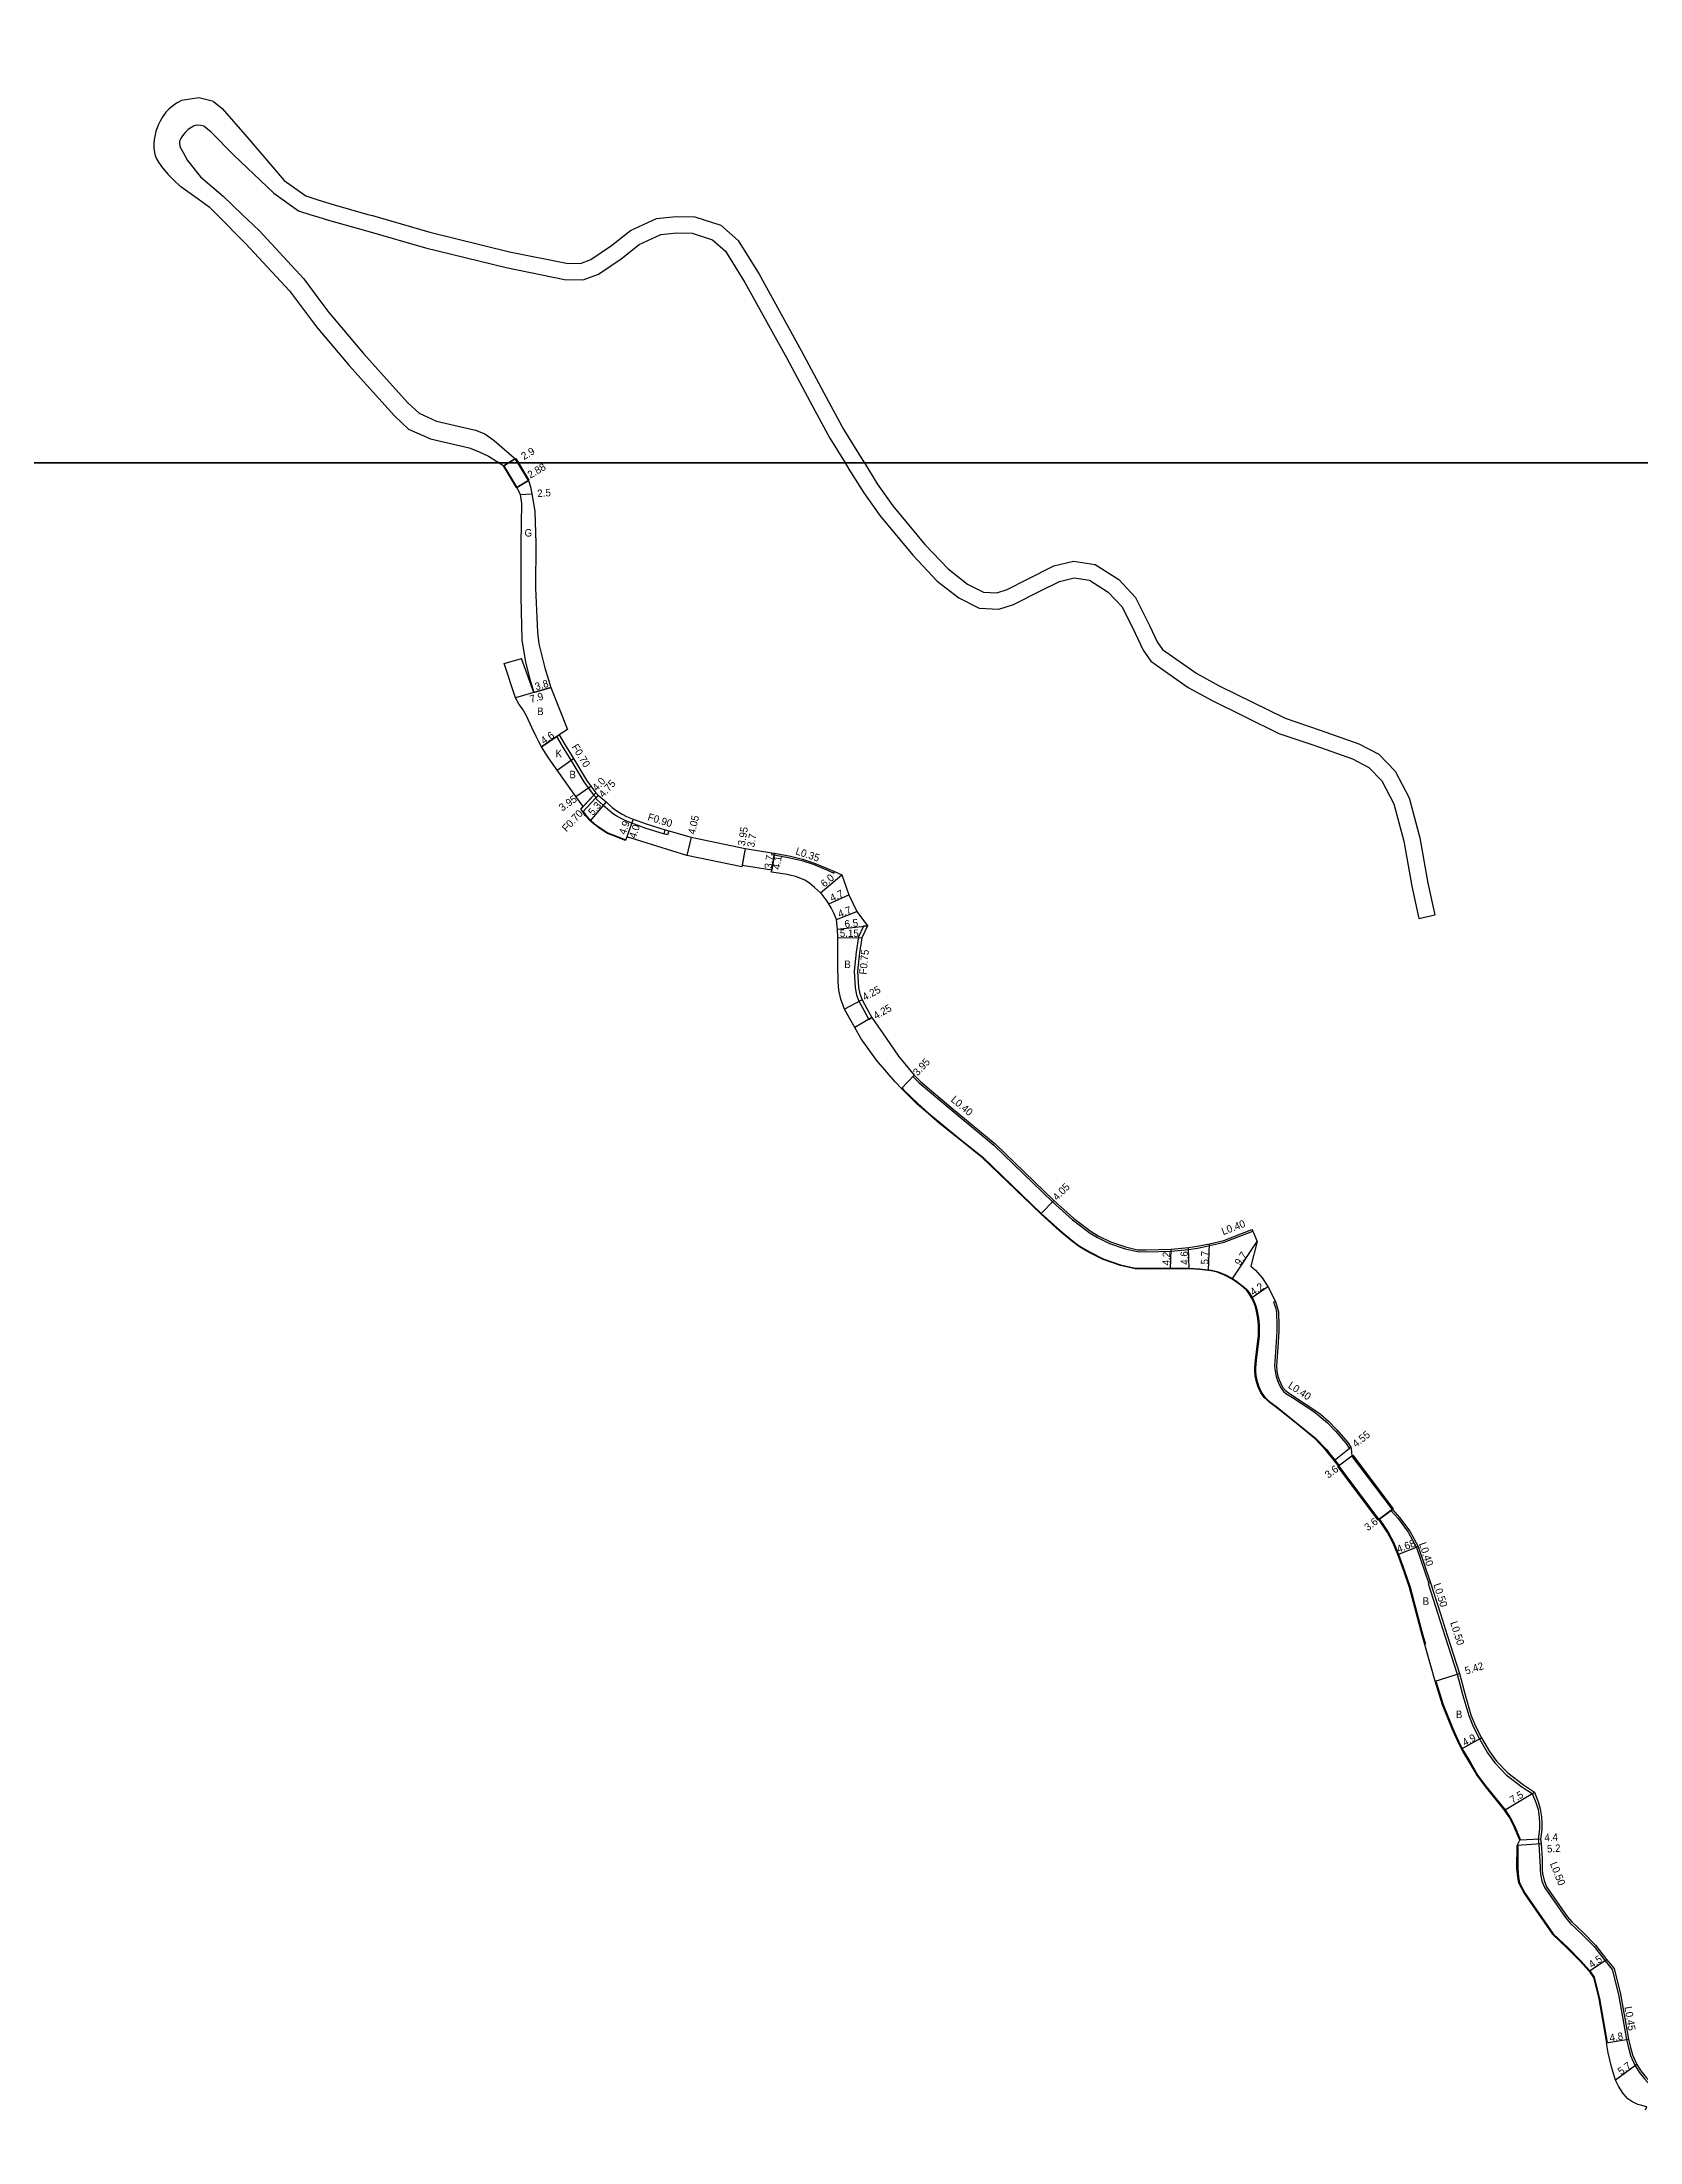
# Model space of a CAD drawing. Header units: metres. Extents: x -24000 to -21600, y -84000 to -81000.
# Drawn here: x -23141.4 to -22798.7, y -83760 to -83309.8 of the extents above; entities that cross this region are included whole.
import ezdxf

# ---------------------------------------------------------------- set-up
doc = ezdxf.new("R2010")
doc.units = ezdxf.units.M
doc.header["$LTSCALE"] = 2.5
for name, color, linetype in [('側溝・桝', 7, 'Continuous'), ('図郭', 7, 'Continuous'), ('幅員', 7, 'Continuous'), ('歩道・分離帯・安全施設', 7, 'Continuous'), ('舗装', 7, 'Continuous'), ('道路', 7, 'Continuous')]:
    doc.layers.add(name, color=color, linetype=linetype)
doc.styles.get("Standard").update_dxf_attribs({"font": ''})
doc.styles.get('Standard').set_extended_font_data('@MS PGothic')

msp = doc.modelspace()

# ---------------------------------------------------------------- linework, layer by layer
at = {"layer": '側溝・桝'}
for points in [[(-23031.04, -83458.68), (-23030.46, -83458.28)], [(-23031.04, -83458.68), (-23029.82, -83460.72), (-23027.98, -83463.75), (-23025.17, -83468.38), (-23024.25, -83469.68), (-23023.11, -83471.19), (-23023.06, -83471.24), (-23022.56, -83471.73)], [(-23022.08, -83471.22), (-23022.56, -83471.73), (-23022.69, -83471.88), (-23025.4, -83474.81)], [(-23023.06, -83471.24), (-23025.3, -83473.67)], [(-23022.69, -83471.88), (-23022.32, -83472.24), (-23021.01, -83473.35), (-23019.66, -83474.54), (-23019.13, -83474.98), (-23018.17, -83475.65), (-23017.4, -83476.09), (-23016.38, -83476.6), (-23014.96, -83477.18), (-23012.1, -83478.24), (-23007.98, -83479.5)], [(-22984.87, -83483.59), (-22984.93, -83483.94), (-22984.36, -83484.02), (-22980.98, -83484.65), (-22978.42, -83485.26), (-22976.04, -83486.05), (-22972.96, -83487.33), (-22971.56, -83487.94), (-22971.42, -83487.62)], [(-22964.36, -83499.25), (-22965.23, -83499.34), (-22966.29, -83501.57), (-22966.82, -83504.92), (-22967.22, -83508.95), (-22967.01, -83512.52), (-22966.73, -83514.04), (-22966.21, -83515.39), (-22965.17, -83517.32), (-22964.05, -83519.29), (-22963.4, -83518.92)], [(-22954.34, -83531.26), (-22954.62, -83531.55), (-22953.26, -83532.93), (-22946.65, -83538.5), (-22937.27, -83546.28), (-22924.66, -83558.41), (-22920.41, -83562.28), (-22916.63, -83565.1), (-22915.07, -83566.04), (-22912.44, -83567.33), (-22909.12, -83568.47), (-22906.48, -83569.07), (-22904.58, -83569.12), (-22899.22, -83568.99), (-22895.5, -83568.6), (-22893.6, -83568.34), (-22890.96, -83567.81), (-22887.87, -83567.06), (-22881.76, -83564.73)], [(-22876.91, -83579.76), (-22877.28, -83579.91), (-22876.89, -83581.1), (-22876.67, -83582.08), (-22876.63, -83582.97), (-22876.59, -83584.14), (-22876.57, -83586.15), (-22876.81, -83589.58), (-22877.1, -83593.59), (-22876.98, -83594.75), (-22876.75, -83595.89), (-22876.47, -83596.74), (-22876.12, -83597.56), (-22875.69, -83598.35), (-22875.13, -83599.11), (-22874.63, -83599.48), (-22873.24, -83600.39), (-22868.67, -83603.38), (-22867.51, -83604.28), (-22865.74, -83605.81), (-22864.03, -83607.56), (-22861.72, -83610.25), (-22861.12, -83611.2), (-22860.74, -83611.04)], [(-22851.82, -83624.35), (-22852.14, -83624.59), (-22852.13, -83624.61), (-22850.59, -83626.34), (-22848.4, -83629.27), (-22846.62, -83632.49), (-22844.02, -83640.22)], [(-22843.64, -83640.1), (-22844.12, -83640.25), (-22842.06, -83646.71)], [(-22842.06, -83646.71), (-22840.54, -83651.46), (-22837.94, -83659.7), (-22836.69, -83664.27), (-22835.44, -83668.54), (-22834.53, -83670.89), (-22833.13, -83673.56), (-22831.4, -83676.51), (-22829.84, -83678.68), (-22827.44, -83681.23), (-22824.03, -83683.8), (-22821.82, -83685.25), (-22821.06, -83687.2), (-22820.59, -83688.69), (-22820.32, -83690.33), (-22820.24, -83691.78), (-22820.26, -83692.93), (-22820.59, -83695.07), (-22820.39, -83696.12), (-22820.14, -83701.03)], [(-22820.14, -83701.03), (-22820.13, -83701.66), (-22820.05, -83702.46), (-22819.74, -83704.05), (-22819.14, -83705.47), (-22814.7, -83711.87), (-22813.7, -83713.07), (-22811.15, -83715.49), (-22808.59, -83718.1), (-22806.28, -83721.08), (-22804.68, -83722.97), (-22803.36, -83728.39), (-22801.61, -83738.02)], [(-22801.61, -83738.02), (-22801.61, -83738.04), (-22801.17, -83739.82), (-22800.74, -83741.47), (-22799.83, -83743.54), (-22798.91, -83744.98), (-22797.76, -83746.46), (-22796.42, -83747.91), (-22795.19, -83748.62), (-22792.22, -83750.15)]]:
    msp.add_lwpolyline(points, dxfattribs=at)
msp.add_lwpolyline([(-23007.22, -83479.74), (-23007.98, -83479.5), (-23007.72, -83478.64), (-23006.96, -83478.88)], close=True, dxfattribs=at)
at = {"layer": '図郭'}
for points in [[(-23200, -83400), (-22400, -83400), (-22400, -82800), (-23200, -82800)], [(-23200, -84000), (-22400, -84000), (-22400, -83400), (-23200, -83400)]]:
    msp.add_lwpolyline(points, close=True, dxfattribs=at)
at = {"layer": '幅員'}
for points in [[(-23042.34, -83400.59), (-23041.36, -83400)], [(-23041.36, -83400), (-23039.88, -83399.1)], [(-23039.53, -83405.23), (-23037.07, -83403.74)], [(-23038.81, -83406.79), (-23036.32, -83406.61)], [(-23032.25, -83448.12), (-23039.84, -83450.33)], [(-23035.9, -83449.18), (-23032.25, -83448.12)], [(-23034.26, -83460.88), (-23030.46, -83458.28)], [(-23026.91, -83471.54), (-23023.68, -83469.27)], [(-23022.58, -83470.73), (-23025.81, -83474.22)], [(-23025.3, -83473.67), (-23022.58, -83470.73)], [(-23020.42, -83472.66), (-23023.84, -83476.71)], [(-23014.63, -83476.34), (-23016.22, -83480.98)], [(-23014.63, -83476.34), (-23015.93, -83480.13)], [(-23002.17, -83480.23), (-23003.06, -83484.18)], [(-22990.6, -83482.69), (-22991.28, -83486.58)], [(-22990.6, -83482.69), (-22991.24, -83486.33)], [(-22984.91, -83487.73), (-22984.31, -83483.68)], [(-22984.31, -83483.68), (-22984.85, -83487.34)], [(-22974.47, -83492.15), (-22969.88, -83488.29)], [(-22972.63, -83494.51), (-22968.34, -83492.58)], [(-22971, -83497.87), (-22966.61, -83496.18)], [(-22970.82, -83499.97), (-22964.36, -83499.25)], [(-22970.71, -83501.77), (-22965.56, -83501.79)], [(-22965.53, -83515.07), (-22969.27, -83517.09)], [(-22963.4, -83518.92), (-22967.09, -83521.02)], [(-22957.05, -83534.14), (-22954.34, -83531.26)], [(-22927.22, -83561.01), (-22924.38, -83558.12)], [(-22886.19, -83574.99), (-22880.79, -83566.93)], [(-22899.42, -83572.79), (-22899.25, -83568.59)], [(-22895.4, -83572.8), (-22895.55, -83568.2)], [(-22891.26, -83573.11), (-22891.05, -83567.41)], [(-22882.01, -83578.96), (-22878.53, -83576.6)], [(-22864.3, -83613.87), (-22860.74, -83611.04)], [(-22863.36, -83615.03), (-22860.49, -83612.86)], [(-22854.69, -83626.52), (-22851.82, -83624.35)], [(-22850.62, -83634.01), (-22846.26, -83632.32)], [(-22842.62, -83661.2), (-22837.46, -83659.56)], [(-22836.99, -83675.68), (-22832.69, -83673.32)], [(-22827.78, -83688.83), (-22821.35, -83684.97)], [(-22819.89, -83696.09), (-22825.08, -83696.42)], [(-22820.09, -83695.04), (-22824.49, -83695.3)], [(-22809.62, -83723.37), (-22805.9, -83720.83)], [(-22805.91, -83738.69), (-22801.17, -83737.93)], [(-22799.43, -83743.33), (-22804.01, -83746.72)]]:
    msp.add_lwpolyline(points, dxfattribs=at)
at = {"layer": '歩道・分離帯・安全施設'}
for points in [[(-23025.3, -83474.7), (-23024.76, -83475.48), (-23023.74, -83476.6), (-23022.86, -83477.35), (-23021.65, -83478.26), (-23020, -83479.3), (-23018.91, -83479.74), (-23017.84, -83480.16), (-23016.17, -83480.83)], [(-22956.94, -83534.03), (-22956.54, -83534.46), (-22953.58, -83537.33), (-22951.28, -83539.37), (-22948.88, -83541.43), (-22944.04, -83545.31), (-22939.63, -83548.87), (-22927.12, -83560.9), (-22923.04, -83564.58), (-22920.5, -83566.71), (-22918.95, -83567.84), (-22916.77, -83569.16), (-22913.8, -83570.62), (-22910.09, -83571.89), (-22906.93, -83572.61), (-22904.56, -83572.67), (-22899.42, -83572.64), (-22895.4, -83572.65), (-22893.17, -83572.76), (-22891.24, -83572.96), (-22890.63, -83573.07), (-22889.38, -83573.36), (-22889, -83573.48), (-22887.72, -83573.98), (-22886.12, -83574.86), (-22884.93, -83575.65), (-22884.42, -83576.04), (-22883.66, -83576.64), (-22882.96, -83577.31), (-22882.95, -83577.32), (-22882.37, -83578.07), (-22881.88, -83578.89), (-22881.46, -83579.75), (-22881.06, -83580.89), (-22880.81, -83581.87), (-22880.55, -83583.34), (-22880.39, -83584.83), (-22880.35, -83585.47), (-22880.41, -83587.18), (-22880.61, -83588.84), (-22881.01, -83592.34), (-22881.14, -83593.97), (-22881.14, -83594.72), (-22881.07, -83595.68), (-22880.88, -83596.67), (-22880.51, -83597.89), (-22880.33, -83598.34), (-22879.86, -83599.28), (-22879.64, -83599.64), (-22879.19, -83600.26), (-22878.58, -83600.86), (-22877.91, -83601.42), (-22876.5, -83602.44), (-22872.7, -83605.48), (-22868.28, -83609.08), (-22865.96, -83611.53), (-22864.18, -83613.78), (-22863.24, -83614.94)], [(-22854.57, -83626.43), (-22852.72, -83629.26), (-22851.59, -83631.36), (-22850.48, -83633.96), (-22849.2, -83637.51), (-22848.03, -83641.06), (-22846.5, -83646.71)], [(-22846.5, -83646.71), (-22845.26, -83651.3), (-22844.71, -83653.23)], [(-22842.48, -83661.16), (-22840.95, -83666.2), (-22838.83, -83671.36), (-22838.3, -83672.64), (-22837.31, -83674.8), (-22836.85, -83675.6), (-22836.49, -83676.24), (-22835.06, -83678.64), (-22833.47, -83681.37), (-22831.75, -83683.66), (-22827.66, -83688.74), (-22826.47, -83690.56), (-22825.6, -83692.36), (-22824.33, -83695.29)], [(-22824.93, -83696.41), (-22824.95, -83701.33), (-22824.79, -83703.18), (-22824.59, -83704.44)], [(-22824.59, -83704.44), (-22823.34, -83706.71), (-22817.35, -83715.33), (-22814.06, -83718.45), (-22811.58, -83720.97), (-22809.5, -83723.27), (-22808.55, -83724.64), (-22807.43, -83729.24), (-22805.76, -83738.67)]]:
    msp.add_lwpolyline(points, dxfattribs=at)
at = {"layer": '舗装'}
for points in [[(-23035.9, -83449.18), (-23032.25, -83448.12)], [(-23030.46, -83458.28), (-23034.26, -83460.88)], [(-23030.9, -83465.87), (-23027.38, -83463.39)]]:
    msp.add_lwpolyline(points, dxfattribs=at)
at = {"layer": '道路'}
for points in [[(-23104.57, -83322.48), (-23107.75, -83321.75), (-23111.45, -83322.3), (-23112.21, -83322.7), (-23112.51, -83322.89), (-23113.37, -83323.48), (-23114.16, -83324.13), (-23114.82, -83324.82), (-23115.48, -83325.72), (-23116.04, -83326.69), (-23116.5, -83327.71), (-23116.54, -83327.8), (-23116.92, -83328.88), (-23117.19, -83330), (-23117.29, -83330.68), (-23117.35, -83331.59), (-23117.35, -83332.51), (-23117.25, -83333.41), (-23117.09, -83334.06), (-23116.78, -83334.82), (-23116.37, -83335.54), (-23115.89, -83336.22), (-23115.49, -83336.74), (-23114.32, -83338.15), (-23113.04, -83339.46), (-23111.69, -83340.7), (-23111.62, -83340.75), (-23107.85, -83343.4)], [(-23104.57, -83322.48), (-23102.73, -83324.02), (-23097.34, -83330.18), (-23089.45, -83339.47), (-23084.81, -83342.74), (-23082.18, -83343.58)], [(-23105.08, -83329.07), (-23106.65, -83327.83), (-23107.32, -83327.64), (-23108.03, -83327.6), (-23108.49, -83327.65), (-23108.87, -83327.78), (-23109.22, -83327.99), (-23109.26, -83328.01), (-23109.98, -83328.54), (-23110.63, -83329.16), (-23111.01, -83329.6), (-23111.38, -83330.06), (-23111.67, -83330.56), (-23111.84, -83331.04), (-23111.87, -83331.51), (-23111.8, -83331.99), (-23111.67, -83332.44), (-23111.11, -83333.43), (-23110.19, -83335.13), (-23107.39, -83338.68), (-23102.48, -83342.8)], [(-23105.08, -83329.07), (-23100.25, -83334.02), (-23091.67, -83342.18), (-23086.38, -83345.92), (-23083.9, -83346.7)], [(-23107.85, -83343.4), (-23105.48, -83345.06), (-23103.86, -83346.7)], [(-23102.48, -83342.8), (-23098.41, -83346.7)], [(-23082.18, -83343.58), (-23078.93, -83344.6), (-23071.48, -83346.7)], [(-23103.86, -83346.7), (-23097.71, -83352.92), (-23088.28, -83363.12), (-23082.96, -83370.21), (-23082.18, -83371.14)], [(-23098.41, -83346.7), (-23094.81, -83350.16), (-23085.2, -83360.55), (-23082.18, -83364.58)], [(-23083.9, -83346.7), (-23082.18, -83347.25)], [(-23082.18, -83347.25), (-23079.94, -83347.96), (-23071.49, -83350.34), (-23059.11, -83353.9), (-23041.86, -83358.12), (-23029.32, -83360.68), (-23025.29, -83360.76), (-23022.06, -83359.51), (-23017.2, -83356.21), (-23013.33, -83353.17), (-23008.66, -83351.04), (-23005.24, -83350.67), (-23001.98, -83350.71), (-22997.59, -83352.15), (-22994.82, -83354.59), (-22990.65, -83361.32), (-22981.64, -83377.55), (-22975.65, -83388.72), (-22972.45, -83394.68), (-22969.15, -83400)], [(-23071.48, -83346.7), (-23070.5, -83346.98), (-23058.21, -83350.52), (-23041.1, -83354.71), (-23028.93, -83357.19), (-23025.91, -83357.25), (-23023.7, -83356.39), (-23019.27, -83353.38), (-23015.16, -83350.16), (-23009.6, -83347.62), (-23005.41, -83347.17), (-23001.41, -83347.22), (-22995.81, -83349.04), (-22992.12, -83352.31), (-22987.62, -83359.55), (-22978.58, -83375.86), (-22972.62, -83386.96), (-22969.42, -83392.92), (-22965.37, -83399.46), (-22965.03, -83400)], [(-23082.18, -83364.58), (-23079.82, -83367.73), (-23072.43, -83376.52), (-23067.49, -83382.05), (-23062.93, -83387.09), (-23060.5, -83389.35), (-23056.75, -83391.02), (-23048.4, -83392.96), (-23046.41, -83393.78), (-23044.4, -83395.2), (-23040.12, -83398.89), (-23039.88, -83399.1)], [(-23082.18, -83371.14), (-23075.46, -83379.14), (-23070.48, -83384.71), (-23065.78, -83389.9), (-23062.74, -83392.74), (-23058.02, -83394.83), (-23049.75, -83396.75), (-23047.75, -83397.53), (-23045.62, -83398.56), (-23043.3, -83400)], [(-23043.3, -83400), (-23042.34, -83400.59)], [(-23041.36, -83400), (-23042.34, -83400.59)], [(-23042.34, -83400.59), (-23039.53, -83405.23), (-23037.07, -83403.74), (-23039.33, -83400)], [(-23039.53, -83405.23), (-23042.34, -83400.59), (-23041.36, -83400)], [(-23042.34, -83400.59), (-23039.53, -83405.23), (-23038.81, -83406.79), (-23038.58, -83408.7), (-23038.68, -83417.31), (-23038.72, -83428.71), (-23038.49, -83437.95), (-23037.67, -83442.73), (-23036.73, -83446.36), (-23035.9, -83449.18)], [(-23041.36, -83400), (-23039.88, -83399.1), (-23039.33, -83400)], [(-23039.33, -83400), (-23039.88, -83399.1), (-23041.36, -83400)], [(-23039.33, -83400), (-23039.88, -83399.1), (-23039.79, -83399.05)], [(-23039.88, -83399.1), (-23039.33, -83400)], [(-23039.79, -83399.05), (-23039.22, -83400)], [(-23039.33, -83400), (-23037.07, -83403.74), (-23039.53, -83405.23)], [(-23039.33, -83400), (-23037.07, -83403.74), (-23036.62, -83405.12), (-23036.32, -83406.61), (-23035.69, -83410.33), (-23035.46, -83417.24), (-23035.54, -83426.83), (-23035.14, -83436.3), (-23034.86, -83438.81), (-23033.56, -83443.96), (-23032.25, -83448.12), (-23028.71, -83457.15), (-23030.46, -83458.28)], [(-23039.22, -83400), (-23036.98, -83403.69), (-23037.07, -83403.74), (-23039.33, -83400)], [(-22969.15, -83400), (-22968.34, -83401.31), (-22965.17, -83406.4), (-22961.71, -83411.29), (-22954.65, -83419.8), (-22949.41, -83425.33), (-22944.79, -83428.95), (-22940.44, -83431.15), (-22936.17, -83431.36), (-22933.07, -83430.34), (-22927.43, -83427.52), (-22923.2, -83425.4), (-22920.06, -83424.64), (-22916.78, -83425.11), (-22912.75, -83427.69), (-22909.77, -83430.86), (-22906.95, -83436.5), (-22905.25, -83440.14), (-22903.59, -83442.49), (-22895.62, -83448.14), (-22890.58, -83450.89), (-22876.15, -83457.98), (-22868.43, -83460.58), (-22860.4, -83463.41), (-22856.85, -83465.3), (-22854.08, -83468.18), (-22851.48, -83473.09), (-22849.33, -83481.11), (-22847.63, -83490.77), (-22846.14, -83497.64)], [(-22965.03, -83400), (-22962.26, -83404.47), (-22958.93, -83409.16), (-22952.04, -83417.47), (-22947.05, -83422.73), (-22942.9, -83425.99), (-22939.52, -83427.7), (-22936.65, -83427.84), (-22934.41, -83427.1), (-22930.19, -83424.98), (-22924.4, -83422.09), (-22920.22, -83421.08), (-22915.54, -83421.76), (-22910.5, -83424.97), (-22906.87, -83428.84), (-22903.81, -83434.96), (-22902.22, -83438.38), (-22901.08, -83439.98), (-22893.76, -83445.17), (-22888.97, -83447.78), (-22874.81, -83454.74), (-22867.28, -83457.27), (-22858.99, -83460.19), (-22854.72, -83462.47), (-22851.21, -83466.11), (-22848.2, -83471.8), (-22845.9, -83480.35), (-22844.19, -83490.1), (-22842.72, -83496.9)], [(-23042.23, -83442.97), (-23038.55, -83441.95)], [(-23039.84, -83450.33), (-23042.23, -83442.97)], [(-23035.9, -83449.18), (-23038.55, -83441.95)], [(-22846.65, -83646.71), (-22848.17, -83641.1), (-22849.35, -83637.56), (-22850.62, -83634.01), (-22851.72, -83631.43), (-22852.85, -83629.33), (-22854.69, -83626.52), (-22863.36, -83615.03), (-22864.3, -83613.87), (-22866.07, -83611.63), (-22868.38, -83609.19), (-22872.8, -83605.6), (-22876.6, -83602.56), (-22878.01, -83601.54), (-22878.68, -83600.97), (-22879.3, -83600.36), (-22879.77, -83599.72), (-22879.99, -83599.35), (-22880.47, -83598.4), (-22880.65, -83597.94), (-22881.02, -83596.71), (-22881.22, -83595.7), (-22881.29, -83594.73), (-22881.29, -83593.96), (-22881.16, -83592.33), (-22880.76, -83588.82), (-22880.55, -83587.07), (-22880.5, -83585.51), (-22880.54, -83584.84), (-22880.7, -83583.36), (-22880.96, -83581.9), (-22881.2, -83580.93), (-22881.6, -83579.8), (-22882.01, -83578.96), (-22882.49, -83578.16), (-22883.06, -83577.42), (-22883.76, -83576.75), (-22884.51, -83576.16), (-22885.02, -83575.78), (-22886.19, -83574.99), (-22887.78, -83574.12), (-22889.05, -83573.62), (-22889.42, -83573.51), (-22890.66, -83573.21), (-22891.26, -83573.11), (-22893.18, -83572.91), (-22895.4, -83572.8), (-22899.42, -83572.79), (-22904.56, -83572.82), (-22906.95, -83572.76), (-22910.14, -83572.04), (-22913.86, -83570.76), (-22916.84, -83569.29), (-22918.93, -83568.03), (-22920.61, -83566.81), (-22923.14, -83564.69), (-22927.22, -83561.01), (-22939.73, -83548.99), (-22944.14, -83545.43), (-22948.97, -83541.55), (-22951.38, -83539.49), (-22953.68, -83537.44), (-22956.65, -83534.56), (-22957.05, -83534.14), (-22958.4, -83532.67), (-22962.4, -83528.03), (-22965.7, -83523.47), (-22967.09, -83521.02), (-22968.23, -83519.01), (-22969.27, -83517.09), (-22970.11, -83514.99), (-22970.47, -83513.05), (-22970.68, -83511.18), (-22970.74, -83507.6), (-22970.7, -83503.81), (-22970.71, -83501.77), (-22970.82, -83499.97), (-22971, -83497.87), (-22971.6, -83496.52), (-22972.15, -83495.38), (-22972.63, -83494.51), (-22973.19, -83493.69), (-22973.22, -83493.64), (-22974.1, -83492.55), (-22974.47, -83492.15), (-22975.7, -83491.02), (-22976.82, -83490.07), (-22977.82, -83489.46), (-22978.66, -83489.06), (-22979.82, -83488.66), (-22981.01, -83488.35), (-22981.52, -83488.24), (-22984.91, -83487.73), (-22984.85, -83487.34), (-22991.24, -83486.33), (-22991.28, -83486.58), (-23003.06, -83484.18), (-23015.93, -83480.13), (-23016.22, -83480.98), (-23017.9, -83480.3), (-23018.97, -83479.88), (-23020.07, -83479.43), (-23021.73, -83478.39), (-23022.95, -83477.46), (-23023.84, -83476.71), (-23024.88, -83475.58), (-23025.4, -83474.81), (-23025.81, -83474.22), (-23025.3, -83473.67), (-23026.91, -83471.54), (-23030.9, -83465.87), (-23032.75, -83463.24), (-23034.26, -83460.88), (-23034.81, -83459.82), (-23035.39, -83458.62), (-23036.35, -83456.69), (-23037.47, -83454.23), (-23038.3, -83452.74), (-23039.02, -83451.8), (-23039.84, -83450.33)], [(-23030.46, -83458.28), (-23029.22, -83460.36), (-23027.38, -83463.39), (-23024.58, -83468), (-23023.68, -83469.27), (-23022.58, -83470.73), (-23022.08, -83471.22), (-23021.71, -83471.58), (-23020.42, -83472.66), (-23019.07, -83473.86), (-23018.58, -83474.26), (-23017.69, -83474.89), (-23016.98, -83475.3), (-23016.01, -83475.78), (-23014.63, -83476.34), (-23011.81, -83477.39), (-23007.72, -83478.64), (-23006.96, -83478.88), (-23002.17, -83480.23), (-23000.81, -83480.51), (-22990.6, -83482.69), (-22984.87, -83483.59), (-22984.31, -83483.68), (-22980.9, -83484.3), (-22978.32, -83484.92), (-22975.91, -83485.73), (-22972.82, -83487.01), (-22971.42, -83487.62), (-22969.88, -83488.29), (-22968.34, -83492.58), (-22966.61, -83496.18), (-22964.36, -83499.25), (-22965.56, -83501.79), (-22966.08, -83505.02), (-22966.47, -83508.96), (-22966.26, -83512.43), (-22966, -83513.84), (-22965.53, -83515.07), (-22964.51, -83516.95), (-22963.4, -83518.92), (-22960.38, -83523.34), (-22957.73, -83527.15), (-22954.34, -83531.26), (-22952.99, -83532.63), (-22946.39, -83538.19), (-22937.01, -83545.98), (-22924.38, -83558.12), (-22920.15, -83561.97), (-22916.41, -83564.76), (-22914.88, -83565.69), (-22912.28, -83566.96), (-22909.01, -83568.09), (-22906.44, -83568.67), (-22904.58, -83568.72), (-22899.25, -83568.59), (-22895.55, -83568.2), (-22893.67, -83567.94), (-22891.05, -83567.41), (-22887.99, -83566.68), (-22881.92, -83564.36), (-22881.76, -83564.73), (-22880.79, -83566.93), (-22882.2, -83572.23), (-22881.14, -83573.07), (-22879.76, -83574.71), (-22878.53, -83576.6), (-22876.91, -83579.76), (-22876.51, -83580.99), (-22876.27, -83582.03), (-22876.23, -83582.96), (-22876.19, -83584.13), (-22876.17, -83586.16), (-22876.41, -83589.61), (-22876.7, -83593.58), (-22876.59, -83594.69), (-22876.36, -83595.79), (-22876.1, -83596.6), (-22875.76, -83597.38), (-22875.35, -83598.14), (-22874.84, -83598.82), (-22874.4, -83599.15), (-22873.02, -83600.06), (-22868.44, -83603.06), (-22867.26, -83603.97), (-22865.46, -83605.52), (-22863.74, -83607.29), (-22861.4, -83610.01), (-22860.74, -83611.04), (-22860.65, -83611.38), (-22860.55, -83611.99), (-22860.49, -83612.86), (-22851.82, -83624.35), (-22850.28, -83626.09), (-22848.06, -83629.05), (-22846.26, -83632.32), (-22843.64, -83640.1), (-22841.53, -83646.71)], [(-22846.14, -83497.64), (-22842.72, -83496.9)], [(-22824.73, -83704.49), (-22824.94, -83703.2), (-22825.1, -83701.34), (-22825.08, -83696.42), (-22824.49, -83695.3), (-22825.74, -83692.42), (-22826.6, -83690.63), (-22827.78, -83688.83), (-22831.87, -83683.75), (-22833.59, -83681.45), (-22835.19, -83678.72), (-22836.62, -83676.31), (-22836.99, -83675.68), (-22837.45, -83674.86), (-22838.44, -83672.7), (-22838.97, -83671.41), (-22841.1, -83666.26), (-22842.62, -83661.2), (-22845.4, -83651.34), (-22846.65, -83646.71)], [(-22841.53, -83646.71), (-22840.07, -83651.31), (-22837.46, -83659.56), (-22836.21, -83664.13), (-22834.97, -83668.38), (-22834.08, -83670.69), (-22832.69, -83673.32), (-22830.98, -83676.24), (-22829.46, -83678.36), (-22827.1, -83680.86), (-22823.74, -83683.39)], [(-22823.74, -83683.39), (-22821.35, -83684.97), (-22820.58, -83687.03), (-22820.1, -83688.58)], [(-22820.1, -83688.58), (-22819.82, -83690.27), (-22819.74, -83691.77), (-22819.76, -83692.95)], [(-22819.76, -83692.95), (-22820.09, -83695.04), (-22819.89, -83696.09), (-22819.71, -83699.2)], [(-22819.71, -83699.2), (-22819.68, -83701.64), (-22819.61, -83702.4), (-22819.31, -83703.92), (-22818.75, -83705.25), (-22814.34, -83711.6), (-22813.37, -83712.77), (-22810.84, -83715.17), (-22808.26, -83717.79)], [(-22824.73, -83704.49), (-22823.46, -83706.79), (-22817.46, -83715.43), (-22814.17, -83718.56), (-22811.69, -83721.08), (-22809.62, -83723.37), (-22808.69, -83724.7), (-22807.57, -83729.27), (-22805.91, -83738.69)], [(-22808.26, -83717.79), (-22805.9, -83720.83), (-22804.26, -83722.78)], [(-22804.26, -83722.78), (-22802.92, -83728.29), (-22801.17, -83737.93), (-22800.74, -83739.71), (-22800.32, -83741.32), (-22799.43, -83743.33), (-22798.55, -83744.72), (-22797.42, -83746.17), (-22796.14, -83747.55), (-22794.97, -83748.23), (-22792.02, -83749.75)], [(-22797.57, -83753.08), (-22797.24, -83752.46), (-22798.36, -83752.18), (-22799.19, -83751.94), (-22800.5, -83751.32), (-22801.31, -83750.75), (-22802.37, -83749.6), (-22803.32, -83748), (-22804.01, -83746.72), (-22804.84, -83743.85), (-22805.56, -83740.84), (-22805.91, -83738.69)]]:
    msp.add_lwpolyline(points, dxfattribs=at)
for points in [[(-23042.34, -83400.59), (-23039.53, -83405.23), (-23039.62, -83405.28), (-23042.43, -83400.64)], [(-22854.85, -83626.64), (-22863.52, -83615.15), (-22863.36, -83615.03), (-22854.69, -83626.52)], [(-22854.69, -83626.52), (-22863.36, -83615.03), (-22860.49, -83612.86), (-22851.82, -83624.35), (-22852.14, -83624.59)], [(-22851.82, -83624.35), (-22860.49, -83612.86), (-22860.33, -83612.74), (-22851.66, -83624.23)]]:
    msp.add_lwpolyline(points, close=True, dxfattribs=at)

# ---------------------------------------------------------------- texts
at = {"layer": '側溝・桝'}
for s, rotation, p in [('F0.70', 301.2811, (-23027.85, -83460.87)), ('F0.70', 47.2154, (-23028.87, -83479.21)), ('F0.90', 342.9136, (-23011.63, -83476.57)), ('L0.35', 341.4199, (-22979.92, -83483.86)), ('F0.75', 84.3266, (-22964.58, -83509.74)), ('L0.40', 320.2791, (-22946.62, -83536.76)), ('L0.40', 20.8501, (-22888.09, -83565.57)), ('L0.40', 326.8406, (-22874.33, -83598.17)), ('L0.40', 288.5831, (-22846.14, -83631.71)), ('L0.50', 287.6917, (-22843.06, -83640.46)), ('L0.50', 287.5488, (-22839.45, -83648.63)), ('L0.50', 291.6183, (-22818.08, -83700.31)), ('L0.45', 279.1309, (-22802.06, -83731.04))]:
    msp.add_text(s, height=1.6, rotation=rotation, dxfattribs=at).set_placement(p)
at = {"layer": '幅員'}
for s, rotation, p in [('2.9', 31.1741, (-23038.01, -83399.41)), ('2.88', 31.1741, (-23036.64, -83403.4)), ('2.5', 4.0776, (-23035.11, -83407.33)), ('7.9', 16.203, (-23036.5, -83451.49)), ('3.8', 16.203, (-23035.4, -83448.76)), ('4.6', 34.3326, (-23033.74, -83460.4)), ('4.0', 47.2153, (-23022.38, -83470.47)), ('4.75', 47.2153, (-23020.98, -83471.84)), ('3.95', 35.0879, (-23029.81, -83474.76)), ('5.3', 49.7928, (-23023.21, -83475.72)), ('4.9', 71.048, (-23016.24, -83479.82)), ('4.05', 77.2166, (-23001.35, -83479.74)), ('4.0', 71.048, (-23014.06, -83480.62)), ('3.95', 80.0914, (-22990.65, -83482.18)), ('3.7', 80.0914, (-22988.64, -83482.51)), ('3.7', 81.5264, (-22984.91, -83487.08)), ('4.1', 81.5264, (-22983.16, -83487.23)), ('6.0', 40.0961, (-22973.57, -83491.07)), ('4.7', 24.2882, (-22971.98, -83494.11)), ('4.7', 21.0802, (-22970.34, -83497.51)), ('6.5', 6.3622, (-22969.19, -83499.68)), ('5.15', 359.8269, (-22970.3, -83501.62)), ('4.25', 28.3231, (-22964.94, -83515.35)), ('4.25', 29.5976, (-22962.55, -83519.36)), ('3.95', 46.7876, (-22953.61, -83531.52)), ('4.05', 45.5926, (-22923.69, -83558.26)), ('4.2', 87.6185, (-22899.58, -83572.08)), ('4.6', 91.854, (-22895.58, -83571.89)), ('5.7', 87.8876, (-22891.31, -83571.86)), ('9.7', 56.1764, (-22884.47, -83572.23)), ('4.2', 34.1738, (-22881.65, -83578.6)), ('4.55', 38.5805, (-22859.62, -83611.16)), ('3.6', 37.0346, (-22865.55, -83617.79)), ('3.6', 37.0346, (-22857.08, -83629.05)), ('4.68', 21.1639, (-22850.52, -83633.69)), ('5.42', 17.639, (-22835.98, -83659.8)), ('4.9', 28.7712, (-22836.29, -83675.18)), ('7.5', 30.9814, (-22826.04, -83687.46)), ('4.4', 3.4671, (-22819.18, -83695.54)), ('5.2', 3.5721, (-22818.63, -83697.93)), ('4.5', 34.342, (-22809.06, -83722.79)), ('4.8', 9.1399, (-22805.13, -83738.47)), ('5.7', 36.5427, (-22802.77, -83745.7))]:
    msp.add_text(s, height=1.6, rotation=rotation, dxfattribs=at).set_placement(p)
at = {"layer": '舗装'}
for s, p in [('G', (-23037.89, -83415.78)), ('B', (-23035.2, -83454.06)), ('K', (-23031.26, -83463.08)), ('B', (-23028.28, -83467.6)), ('B', (-22969.34, -83508.28)), ('B', (-22845.33, -83644.81)), ('B', (-22838.22, -83669.1))]:
    msp.add_text(s, height=1.6, dxfattribs=at).set_placement(p)

doc.saveas('drawing.dxf')
